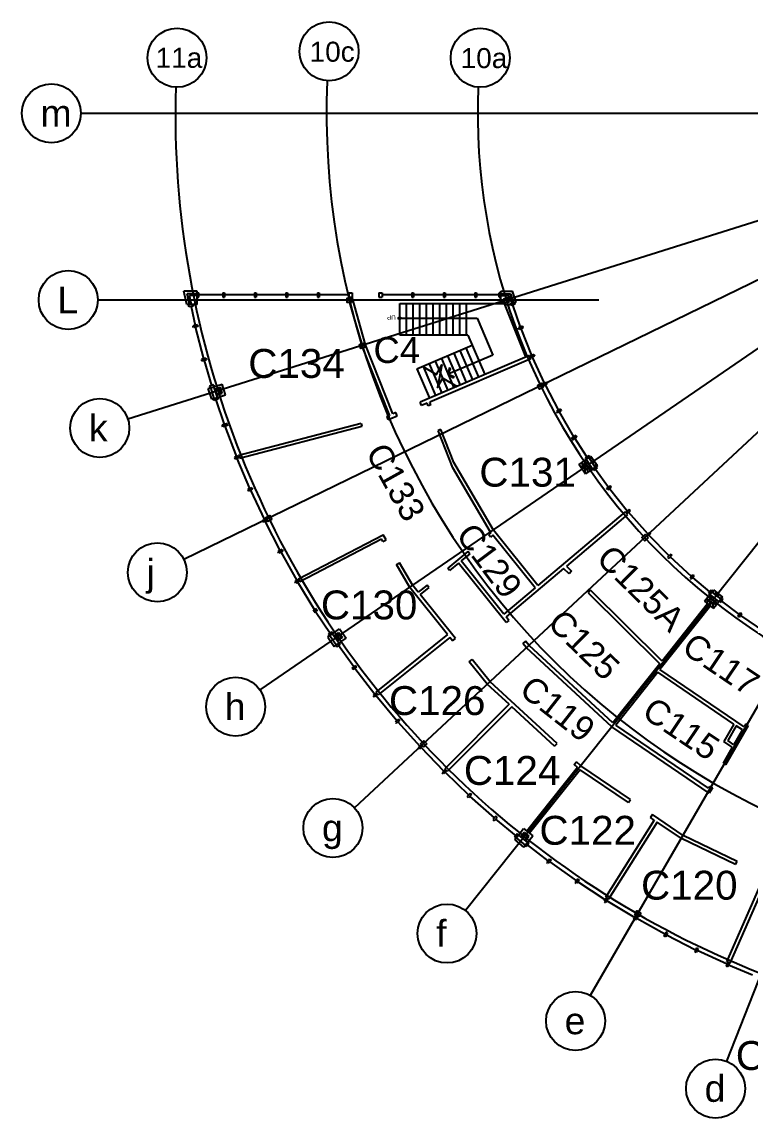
# Model space of a CAD drawing. Extents: x -222 to 8565, y -1562 to 5304.
# Drawn here: x -222 to 761, y 2196 to 3676 of the extents above; entities that cross this region are included whole.
import ezdxf

# ---------------------------------------------------------------- set-up
doc = ezdxf.new("R2010")
doc.units = 0
doc.header["$LTSCALE"] = 15
doc.header["$MEASUREMENT"] = 0
doc.layers.get('0').update_dxf_attribs({"linetype": 'CONTINUOUS'})
doc.layers.add('grid', color=251, linetype='CONTINUOUS')
doc.layers.add('room number', color=7, linetype='CONTINUOUS')
doc.layers.add('STAIR', color=251, linetype='CONTINUOUS', lineweight=25)
doc.layers.add('WALLS', color=7, linetype='CONTINUOUS', lineweight=25)
doc.styles.add('ROMAND', font='swiss.ttf')
doc.styles.get("Standard").update_dxf_attribs({"font": 'arial.ttf'})
doc.styles.add('style2', font='arial.ttf')

# ---------------------------------------------------------------- blocks, each defined once
blk = doc.blocks.new('*X7')
at = {"color": 0}
for p, q in [((1665, 1123.268543), (1665, 1128.890901)), ((1668.75, 1126.807933), (1668.75, 1131.280158)), ((1672.5, 1123.825048), (1672.5, 1128.297273)), ((1676.25, 1118.135076), (1676.25, 1125.314389)), ((1661.25, 1122.551473), (1661.25, 1124.176504)), ((1672.5, 1113.602819), (1672.5, 1119.043038))]:
    blk.add_line(p, q, dxfattribs=at)
blk = doc.blocks.new('*X8')
at = {"color": 0}
for p, q in [((1657.5, 1115.312128), (1657.5, 1119.462108)), ((1661.25, 1112.329243), (1661.25, 1116.801469)), ((1665, 1109.346359), (1665, 1113.818584)), ((1668.75, 1108.706284), (1668.75, 1110.835699))]:
    blk.add_line(p, q, dxfattribs=at)
blk = doc.blocks.new('*X9')
at = {"color": 0}
for p, q in [((1837.5, 944.262318), (1837.5, 948.50924)), ((1841.25, 942.789744), (1841.25, 948.969055)), ((1833.75, 941.685014), (1833.75, 945.931936)), ((1841.25, 932.278744), (1841.25, 936.525667)), ((1845, 934.856048), (1845, 943.512771)), ((1848.75, 937.433351), (1848.75, 938.056487))]:
    blk.add_line(p, q, dxfattribs=at)
blk = doc.blocks.new('*X10')
at = {"color": 0}
for p, q in [((1826.25, 936.366603), (1826.25, 940.777329)), ((1830, 930.91032), (1830, 937.08963)), ((1833.75, 927.124137), (1833.75, 931.633346))]:
    blk.add_line(p, q, dxfattribs=at)

msp = doc.modelspace()

# ---------------------------------------------------------------- linework, layer by layer
at = {"layer": 'grid'}
for p, q in [((-142, 3552.7), (1233.4, 3552.7)), ((1233.4, 3552.7), (-78.5, 3139.7)), ((1233.4, 3552.7), (-3, 2950.3)), ((1233.4, 3552.7), (99.6, 2774.2)), ((1233.4, 3552.7), (227.2, 2615.1)), ((1233.4, 3552.7), (376.8, 2476.7)), ((1233.4, 3552.7), (545.3, 2361.9)), ((1233.4, 3552.7), (728.9, 2273.2)), ((-119.3, 3300.7), (557, 3300.7))]:
    msp.add_line(p, q, dxfattribs=at)
for centre in [(192.9, 3636.2), (-12.3, 3627.6), (396.8, 3627.6), (-181.8, 3552.7), (-159.2, 3300.7), (-116.5, 3127.8), (-38.8, 2932.9), (66.8, 2751.6), (198, 2588), (352, 2445.5), (525.4, 2327.4), (714.3, 2236.2)]:
    msp.add_circle(centre, 39.8, dxfattribs=at)
for radius, start, end in [(1044, 177.599, 272.766), (1248, 178.3863, 271.8614), (840, 177.599, 272.766)]:
    msp.add_arc((1233.4, 3552.7), radius, start, end, dxfattribs=at)
at = {"layer": 'STAIR'}
for p, q in [((288.3, 3296.1), (429.6, 3296.1)), ((288.3, 3253.1), (288.3, 3296.1)), ((297.3, 3253.1), (297.3, 3296.1)), ((306.3, 3253.1), (306.3, 3296.1)), ((315.3, 3253.1), (315.3, 3296.1)), ((324.3, 3253.1), (324.3, 3296.1)), ((333.3, 3253.1), (333.3, 3296.1)), ((342.3, 3253.1), (342.3, 3296.1)), ((351.3, 3253.1), (351.3, 3296.1)), ((360.3, 3253.1), (360.3, 3296.1)), ((369.3, 3253.1), (369.3, 3296.1)), ((378.3, 3253.1), (378.3, 3296.1)), ((458.5, 3223.8), (429.6, 3296.1)), ((285, 3276.1), (392.7, 3276.1)), ((392.7, 3276.1), (414, 3226.4)), ((380, 3253.1), (288.3, 3253.1)), ((380, 3253.1), (402.8, 3199.9)), ((311.4, 3207.6), (385.9, 3239.5)), ((414, 3226.4), (353.6, 3200.5)), ((361, 3228.8), (377.9, 3189.3)), ((369.3, 3232.4), (386.2, 3192.8)), ((377.6, 3235.9), (394.5, 3196.4)), ((319.7, 3211.1), (336.6, 3171.6)), ((327.9, 3214.7), (344.9, 3175.1)), ((336.2, 3218.2), (353.1, 3178.7)), ((344.5, 3221.8), (361.4, 3182.2)), ((352.8, 3225.3), (369.7, 3185.8)), ((311.4, 3207.6), (328.3, 3168.1))]:
    msp.add_line(p, q, dxfattribs=at)
msp.add_lwpolyline([(319.3, 3211), (337.7, 3200.3), (345.1, 3213.1), (339.3, 3182.7), (346.5, 3195.2), (365.8, 3184.1)], dxfattribs=at)
for points in [[(353.6, 3200.5), (356.6, 3207.9), (354.9, 3208.6)], [(353.6, 3200.5), (361, 3197.5), (360.3, 3195.8)]]:
    msp.add_lwpolyline(points, close=True, dxfattribs=at)
msp.add_circle((288.3, 3276.1), 1.56, dxfattribs=at)
at = {"layer": 'WALLS'}
for p, q in [((15, 3312.6), (-3, 3312.6)), ((0.8, 3294.6), (-3, 3312.6)), ((15, 3309.1), (1.3, 3309.1)), ((4.4, 3294.6), (1.3, 3309.1)), ((15, 3306.6), (4.4, 3306.6)), ((7, 3294.6), (4.4, 3306.6)), ((15, 3294.6), (15, 3312.6)), ((15, 3310.4), (17.2, 3310.4)), ((15, 3304.4), (17.2, 3304.4)), ((17.2, 3304.4), (17.2, 3310.4)), ((49.7, 3307.4), (17.2, 3307.4)), ((49.7, 3310.4), (51.9, 3310.4)), ((49.7, 3310.4), (49.7, 3304.4)), ((49.7, 3304.4), (51.9, 3304.4)), ((51.9, 3310.4), (51.9, 3304.4)), ((92.1, 3307.4), (51.9, 3307.4)), ((92.1, 3310.4), (94.4, 3310.4)), ((92.1, 3310.4), (92.1, 3304.4)), ((92.1, 3304.4), (94.4, 3304.4)), ((94.4, 3310.4), (94.4, 3304.4)), ((134.6, 3307.4), (94.4, 3307.4)), ((134.6, 3310.4), (136.9, 3310.4)), ((134.6, 3310.4), (134.6, 3304.4)), ((134.6, 3304.4), (136.9, 3304.4)), ((136.9, 3310.4), (136.9, 3304.4)), ((177.1, 3307.4), (136.9, 3307.4)), ((177.1, 3310.4), (179.4, 3310.4)), ((177.1, 3310.4), (177.1, 3304.4)), ((177.1, 3304.4), (179.4, 3304.4)), ((179.4, 3310.4), (179.4, 3304.4)), ((219.6, 3307.4), (179.4, 3307.4)), ((219.6, 3310.4), (224, 3310.4)), ((219.6, 3310.4), (219.6, 3304.4)), ((219.6, 3304.4), (224, 3304.4)), ((219.6, 3304.4), (219.6, 3303.1)), ((223.3, 3303.1), (223.3, 3304.4)), ((242, 3240.2), (223.8, 3304.4)), ((224, 3310.4), (224, 3304.4)), ((260, 3310.4), (260, 3304.4)), ((260, 3310.4), (264.3, 3310.4)), ((260, 3304.4), (264.3, 3304.4)), ((264.3, 3310.4), (264.3, 3304.4)), ((304.6, 3307.4), (264.3, 3307.4)), ((304.6, 3310.4), (306.8, 3310.4)), ((304.6, 3310.4), (304.6, 3304.4)), ((304.6, 3304.4), (306.8, 3304.4)), ((306.8, 3310.4), (306.8, 3304.4)), ((347.1, 3307.4), (306.8, 3307.4)), ((347.1, 3310.4), (349.3, 3310.4)), ((347.1, 3310.4), (347.1, 3304.4)), ((347.1, 3304.4), (349.3, 3304.4)), ((349.3, 3310.4), (349.3, 3304.4)), ((389.5, 3307.4), (349.3, 3307.4)), ((389.5, 3310.4), (391.8, 3310.4)), ((389.5, 3310.4), (389.5, 3304.4)), ((389.5, 3304.4), (391.8, 3304.4)), ((391.8, 3310.4), (391.8, 3304.4)), ((422.4, 3307.4), (391.8, 3307.4)), ((422.4, 3310.4), (424.7, 3310.4)), ((422.4, 3304.4), (422.4, 3310.4)), ((422.4, 3304.4), (424.7, 3304.4)), ((424.7, 3312.6), (440.2, 3312.6)), ((424.7, 3299.4), (424.7, 3312.6)), ((424.7, 3309.1), (437.8, 3309.1)), ((424.7, 3306.6), (436, 3306.6)), ((436, 3306.6), (439.4, 3296)), ((437.8, 3309.1), (441.7, 3296.8)), ((445.2, 3298), (440.2, 3312.6)), ((15, 3294.6), (0.8, 3294.6)), ((3.9, 3291.2), (3.1, 3294.6)), ((9.8, 3292.4), (3.9, 3291.2)), ((6.8, 3291.8), (12.3, 3266.3)), ((9.8, 3292.4), (9.3, 3294.6)), ((237.3, 3238.7), (220.8, 3297.1)), ((432.6, 3293.6), (424.7, 3299.4)), ((432.6, 3293.6), (445.2, 3298)), ((438.1, 3293.1), (437.3, 3295.4)), ((443.8, 3295.1), (438.1, 3293.1)), ((451.3, 3264.1), (441, 3294.1)), ((443.8, 3295.1), (443.1, 3297.2)), ((15.2, 3267), (9.4, 3265.7)), ((9.6, 3264.6), (9.4, 3265.7)), ((9.9, 3263.5), (9.6, 3264.6)), ((15.8, 3264.8), (9.9, 3263.5)), ((23.8, 3221.3), (12.8, 3264.2)), ((15.2, 3267), (15.8, 3264.8)), ((454, 3265.1), (448.5, 3263)), ((449.2, 3260.9), (448.5, 3263)), ((454.8, 3263), (449.2, 3260.9)), ((466.5, 3225.8), (452, 3262)), ((454.8, 3263), (454.1, 3265.1)), ((274.9, 3144.3), (237.4, 3238.5)), ((279.1, 3147), (242, 3240.2)), ((463.2, 3225.8), (315.9, 3162.8)), ((464.1, 3223.5), (463.2, 3225.8)), ((469.2, 3226.9), (463.7, 3224.6)), ((469.2, 3226.9), (470.1, 3224.9)), ((26.7, 3222.1), (20.9, 3220.5)), ((21.2, 3219.4), (20.9, 3220.5)), ((21.5, 3218.3), (21.2, 3219.4)), ((27.3, 3219.9), (21.5, 3218.3)), ((24.4, 3219.1), (34.4, 3185.2)), ((26.7, 3222.1), (27.3, 3219.9)), ((465.2, 3221.3), (328.7, 3162.9)), ((455.1, 3222.3), (455.1, 3222.3)), ((465.2, 3221.3), (464.1, 3223.5)), ((470.1, 3224.9), (464.6, 3222.5)), ((483.6, 3188.3), (467.4, 3223.7)), ((29.9, 3181.4), (48.5, 3187.2)), ((34.5, 3166.6), (29.9, 3181.4)), ((37.2, 3186.1), (31.5, 3184.4)), ((31.5, 3184.4), (32.2, 3182.1)), ((37.9, 3167.6), (33.2, 3182.4)), ((37.2, 3186.1), (37.9, 3183.9)), ((42.2, 3169), (37.5, 3183.8)), ((38.6, 3180.4), (46.2, 3182.8)), ((48.7, 3174.7), (46.2, 3182.8)), ((53.1, 3172.5), (48.5, 3187.2)), ((486.2, 3189.5), (480.9, 3186.9)), ((481.4, 3185.9), (480.9, 3186.9)), ((481.4, 3185.9), (481.9, 3184.9)), ((487.3, 3187.5), (481.9, 3184.9)), ((484.6, 3186.2), (502.5, 3151.6)), ((486.2, 3189.5), (487.3, 3187.5)), ((34.5, 3166.6), (53.1, 3172.5)), ((37.6, 3165.1), (36.9, 3167.3)), ((43.3, 3167), (37.6, 3165.1)), ((41.1, 3172.3), (48.7, 3174.7)), ((42.5, 3169.1), (43.3, 3167)), ((51.7, 3132.5), (40.4, 3166)), ((317.7, 3158.2), (315.9, 3162.8)), ((325.1, 3161.4), (317.7, 3158.2)), ((326.5, 3157.8), (325.1, 3161.4)), ((330.2, 3159.2), (326.5, 3157.8)), ((330.2, 3159.2), (328.7, 3162.9)), ((505.1, 3153.1), (499.9, 3150.2)), ((505.1, 3153.1), (506.2, 3151.1)), ((271, 3143.3), (274.9, 3144.3)), ((271, 3143.3), (272.1, 3139.4)), ((272.1, 3139.4), (276.4, 3140.6)), ((276.4, 3140.6), (284.6, 3144.1)), ((282.8, 3148.6), (279.1, 3147)), ((284.6, 3144.1), (282.8, 3148.6)), ((499.9, 3150.2), (500.9, 3148.2)), ((506.2, 3151.1), (500.9, 3148.2)), ((523.2, 3116), (503.6, 3149.7)), ((54.5, 3133.5), (48.8, 3131.5)), ((49.6, 3129.4), (48.8, 3131.5)), ((55.2, 3131.4), (49.6, 3129.4)), ((52.4, 3130.4), (68.1, 3089)), ((54.1, 3134.8), (54.9, 3132.5)), ((54.9, 3132.5), (55.7, 3130.2)), ((71, 3091.1), (236.2, 3134.2)), ((72, 3087.2), (237.2, 3130.3)), ((236.2, 3134.2), (237.2, 3130.3)), ((343.6, 3125.8), (339.9, 3124.3)), ((359.9, 3074.1), (339.9, 3124.3)), ((361.3, 3081.4), (343.6, 3125.8)), ((520, 3115.6), (522.5, 3111.3)), ((525.8, 3117.6), (520.7, 3114.4)), ((526.9, 3115.6), (521.8, 3112.5)), ((540.8, 3088.9), (524.4, 3114.1)), ((525.8, 3117.6), (526.9, 3115.6)), ((70.8, 3090.1), (65.2, 3087.9)), ((65.2, 3087.9), (66.1, 3085.8)), ((71.7, 3088), (66.1, 3085.8)), ((86.1, 3046.1), (68.9, 3086.9)), ((71.7, 3088), (70.8, 3090.1)), ((71, 3091.1), (72, 3087.2)), ((414.6, 2990), (361.3, 3081.4)), ((530.2, 3078.8), (546.2, 3089.8)), ((530.2, 3078.8), (538.9, 3066)), ((535, 3077.9), (541.6, 3082.4)), ((535, 3077.9), (539.8, 3070.9)), ((543.3, 3090.6), (538.3, 3087.3)), ((538.3, 3087.3), (539.6, 3085.3)), ((539.6, 3085.3), (548.4, 3072.5)), ((543.3, 3090.6), (544.6, 3088.7)), ((543.4, 3087.9), (552.1, 3075.1)), ((546.2, 3089.8), (555, 3077.1)), ((410.6, 2987.2), (359.9, 3074.1)), ((555, 3077.1), (538.9, 3066)), ((546.4, 3075.4), (539.8, 3070.9)), ((549.8, 3070.6), (548.4, 3072.5)), ((554.6, 3074.1), (549.8, 3070.6)), ((552.2, 3072.3), (569.8, 3048)), ((554.6, 3074.1), (553.4, 3075.9)), ((572.2, 3049.8), (567.4, 3046.2)), ((573.6, 3048), (572.2, 3049.8)), ((88.8, 3047.3), (83.3, 3044.9)), ((83.3, 3044.9), (84.2, 3042.8)), ((89.7, 3045.3), (84.2, 3042.8)), ((87, 3044.1), (105.6, 3003.9)), ((88.8, 3047.3), (89.7, 3045.3)), ((568.8, 3044.4), (567.4, 3046.2)), ((573.6, 3048), (568.8, 3044.4)), ((571.2, 3046.2), (595.6, 3015.8)), ((108.3, 3005.2), (102.9, 3002.6)), ((592.5, 3014.9), (474.5, 2915.3)), ((595.6, 3011.2), (513.1, 2941.5)), ((594, 3013), (592.5, 3014.9)), ((597.8, 3017.7), (593.3, 3013.9)), ((595.6, 3011.2), (594, 3013)), ((599.3, 3016), (594.7, 3012.2)), ((622.9, 2984.9), (597, 3014.1)), ((599.3, 3016), (597.8, 3017.7)), ((102.9, 3002.6), (103.9, 3000.6)), ((109.3, 3003.2), (103.9, 3000.6)), ((126.8, 2962.5), (106.6, 3001.9)), ((474.5, 2915.3), (414.6, 2990)), ((151.6, 2924.1), (265.8, 2983.8)), ((153.5, 2920.6), (263.5, 2978.1)), ((265.5, 2974.6), (263.5, 2978.1)), ((265.5, 2974.6), (269.7, 2977.1)), ((269.7, 2977.1), (265.8, 2983.8)), ((411.3, 2986.3), (408.2, 2983.8)), ((410.7, 2980.7), (408.2, 2983.8)), ((411.3, 2986.3), (410.6, 2987.2)), ((413.8, 2983.2), (410.7, 2980.7)), ((470.8, 2912.2), (413.8, 2983.2)), ((625.1, 2987), (620.7, 2982.9)), ((621.5, 2982.1), (620.7, 2982.9)), ((621.5, 2982.1), (622.2, 2981.3)), ((626.6, 2985.3), (622.2, 2981.3)), ((624.4, 2983.3), (651.7, 2955.5)), ((625.8, 2986.2), (625.1, 2987)), ((625.8, 2986.2), (626.6, 2985.3)), ((129.4, 2963.9), (124.1, 2961)), ((125.2, 2959.1), (124.1, 2961)), ((130.5, 2961.9), (125.2, 2959.1)), ((127.8, 2960.5), (149.4, 2921.8)), ((129.4, 2963.9), (130.5, 2961.9)), ((380.3, 2961), (353, 2938.6)), ((382.8, 2957.9), (380.3, 2961)), ((283.6, 2943.5), (287.9, 2946)), ((305.8, 2915.2), (287.9, 2946)), ((367.5, 2945.3), (355.5, 2935.5)), ((431.8, 2865.2), (367.5, 2945.3)), ((382.8, 2957.9), (371.2, 2948.4)), ((428.8, 2876.7), (371.2, 2948.4)), ((653.8, 2957.6), (649.6, 2953.3)), ((649.6, 2953.3), (651.2, 2951.7)), ((655.4, 2956), (651.2, 2951.7)), ((682, 2927.4), (653.3, 2953.9)), ((653.8, 2957.6), (655.4, 2956)), ((301.8, 2912.4), (283.6, 2943.5)), ((355.5, 2935.5), (353, 2938.6)), ((509.3, 2938.3), (431.8, 2872.9)), ((516.7, 2930.8), (509.3, 2938.3)), ((513.1, 2941.5), (520.1, 2934.5)), ((520.1, 2934.5), (516.7, 2930.8)), ((152, 2923.4), (146.8, 2920.3)), ((147.4, 2919.3), (146.8, 2920.3)), ((147.9, 2918.4), (147.4, 2919.3)), ((153.1, 2921.4), (147.9, 2918.4)), ((173.5, 2882.1), (150.5, 2919.9)), ((151.6, 2924.1), (153.5, 2920.6)), ((313.1, 2906.1), (305.8, 2915.2)), ((325.1, 2915.8), (313.1, 2906.1)), ((327.6, 2912.7), (325.1, 2915.8)), ((683.9, 2929.7), (679.9, 2925.1)), ((679.9, 2925.1), (681.6, 2923.6)), ((685.6, 2928.2), (681.6, 2923.6)), ((706.7, 2906.7), (683.6, 2926)), ((683.9, 2929.7), (684.8, 2928.9)), ((685.6, 2928.2), (684.8, 2928.9)), ((352.7, 2849), (301.8, 2912.4)), ((327.6, 2912.7), (315.6, 2903)), ((363.3, 2843.6), (315.6, 2903)), ((470.8, 2912.2), (428.8, 2876.7)), ((545.7, 2909.1), (542.3, 2905.4)), ((542.3, 2905.4), (639, 2809.3)), ((642.1, 2813.3), (545.7, 2909.1)), ((699.5, 2893.9), (711.6, 2909.2)), ((704.4, 2894.5), (709.4, 2900.7)), ((708.6, 2909), (704.7, 2904.4)), ((704.7, 2904.4), (706.5, 2902.8)), ((706.6, 2902.9), (718.8, 2893.2)), ((708.6, 2909), (710.2, 2907.5)), ((709.4, 2906.4), (721.6, 2896.8)), ((711.6, 2909.2), (723.7, 2899.5)), ((707.4, 2887.6), (639.3, 2802)), ((703.6, 2890.6), (642.1, 2813.3)), ((699.5, 2893.9), (711.6, 2884.2)), ((704.4, 2894.5), (711, 2889.2)), ((716, 2895.4), (711, 2889.2)), ((723.7, 2899.5), (711.6, 2884.2)), ((724.2, 2896.5), (720.6, 2891.8)), ((722.4, 2897.9), (724.2, 2896.5)), ((722.4, 2894.1), (746.4, 2876)), ((176.1, 2883.7), (171, 2880.5)), ((177.3, 2881.8), (172.2, 2878.6)), ((174.7, 2880.2), (194.2, 2850.7)), ((435.6, 2868.2), (431.8, 2872.9)), ((748.1, 2878.5), (744.6, 2873.6)), ((746.5, 2872.3), (744.6, 2873.6)), ((750, 2877.2), (746.5, 2872.3)), ((748.1, 2878.5), (749, 2877.8)), ((748.2, 2874.7), (780.4, 2852.8)), ((750, 2877.2), (749, 2877.8)), ((191, 2845.7), (207.1, 2856.8)), ((207.1, 2856.8), (215.9, 2844)), ((435.6, 2868.2), (431.8, 2865.2)), ((191, 2845.7), (199.8, 2832.9)), ((196.7, 2852.3), (191.7, 2849)), ((191.7, 2849), (193, 2847.1)), ((193.9, 2847.7), (202.7, 2834.9)), ((198, 2850.5), (196.7, 2852.3)), ((197.6, 2850.2), (206.4, 2837.5)), ((199.6, 2847.4), (206.2, 2851.9)), ((199.8, 2832.9), (215.9, 2844)), ((204.4, 2840.4), (211, 2844.9)), ((206.2, 2851.9), (211, 2844.9)), ((352.7, 2849), (256, 2771.4)), ((355.8, 2845.2), (259.1, 2767.6)), ((359.5, 2840.5), (355.8, 2845.2)), ((359.5, 2840.5), (363.3, 2843.6)), ((201.8, 2834.3), (203.2, 2832.4)), ((208, 2835.9), (203.2, 2832.4)), ((226.2, 2805.4), (205.6, 2834.1)), ((208, 2835.9), (206.8, 2837.7)), ((458.1, 2840.2), (454.3, 2837.1)), ((459.3, 2830.9), (454.3, 2837.1)), ((462.9, 2834.2), (458.1, 2840.2)), ((574.5, 2724.4), (459.3, 2830.9)), ((575.8, 2729.9), (462.9, 2834.2)), ((382, 2812.4), (385.8, 2815.5)), ((406.7, 2781.8), (382, 2812.4)), ((410.2, 2785.1), (385.8, 2815.5)), ((228.6, 2807.2), (223.7, 2803.6)), ((223.7, 2803.6), (224.4, 2802.7)), ((224.4, 2802.7), (225.1, 2801.8)), ((229.9, 2805.4), (225.1, 2801.8)), ((227.5, 2803.6), (254.6, 2768.5)), ((228.6, 2807.2), (229.9, 2805.4)), ((639, 2809.3), (575.8, 2729.9)), ((636.3, 2798.1), (579.6, 2726.8)), ((738.9, 2728.3), (636.3, 2798.1)), ((752.9, 2724.6), (639.3, 2802)), ((435.7, 2754.9), (406.7, 2781.8)), ((500.4, 2701.8), (410.2, 2785.1)), ((256.9, 2770.4), (252.2, 2766.7)), ((258.3, 2768.7), (253.6, 2764.9)), ((256, 2771.4), (259.1, 2767.7)), ((252.2, 2766.7), (253.6, 2764.9)), ((284.3, 2732.8), (256, 2766.8)), ((435.7, 2754.9), (348.9, 2667.7)), ((439.3, 2751.6), (352.3, 2664.3)), ((497.1, 2698.2), (439.3, 2751.6)), ((286.6, 2734.8), (282, 2730.8)), ((282.8, 2730), (283.5, 2729.1)), ((288, 2733.1), (283.5, 2729.1)), ((285.8, 2731.1), (315.4, 2698.2)), ((286.6, 2734.8), (287.3, 2733.9)), ((287.3, 2733.9), (288, 2733.1)), ((705.8, 2635), (574.5, 2724.4)), ((705, 2641.5), (579.6, 2726.8)), ((738.9, 2728.3), (725.3, 2704.8)), ((758.5, 2726.4), (727.9, 2673.3)), ((742.2, 2726), (730.7, 2706.1)), ((750.5, 2720.4), (742.2, 2726)), ((755.1, 2728.4), (752.9, 2724.6)), ((758.5, 2726.4), (755.1, 2728.4)), ((750.5, 2720.4), (738.9, 2700.4)), ((317.7, 2700.4), (313.1, 2696.1)), ((314.7, 2694.5), (313.1, 2696.1)), ((319.3, 2698.7), (314.7, 2694.5)), ((347.7, 2664.7), (316.9, 2696.5)), ((497.1, 2698.2), (500.4, 2701.8)), ((736.9, 2696.9), (724.5, 2675.3)), ((736.9, 2696.9), (725.3, 2704.8)), ((738.9, 2700.4), (730.7, 2706.1)), ((349.8, 2666.8), (345.6, 2662.6)), ((351.4, 2665.2), (347.2, 2661)), ((350.6, 2666), (348.9, 2667.8)), ((352.3, 2664.3), (350.6, 2666)), ((527.9, 2669.7), (459.6, 2583.8)), ((531.7, 2666.6), (463.4, 2580.8)), ((523.5, 2673.8), (526.8, 2677.3)), ((527.9, 2669.7), (523.5, 2673.8)), ((532.7, 2671.9), (526.8, 2677.3)), ((596.8, 2622.3), (531.7, 2666.6)), ((599.5, 2626.4), (532.7, 2671.9)), ((724.5, 2675.3), (727.9, 2673.3)), ((347.2, 2661), (345.6, 2662.6)), ((349.3, 2663.1), (381.2, 2632.5)), ((383.3, 2634.7), (379.2, 2630.3)), ((383.3, 2634.7), (384.9, 2633.1)), ((706.5, 2644.1), (705, 2641.5)), ((710, 2642.1), (705.8, 2635)), ((706.5, 2644.1), (710, 2642.1)), ((380, 2629.5), (379.2, 2630.3)), ((380.8, 2628.7), (380, 2629.5)), ((384.9, 2633.1), (380.8, 2628.7)), ((415.9, 2601.5), (382.9, 2630.9)), ((596.8, 2622.3), (599.5, 2626.4)), ((626.5, 2602.1), (629.3, 2606.1)), ((629.3, 2606.1), (626.5, 2602.1)), ((670.6, 2578), (629.3, 2606.1)), ((417.9, 2603.8), (414, 2599.2)), ((414, 2599.2), (415.7, 2597.8)), ((419.6, 2602.3), (415.7, 2597.8)), ((417.6, 2600), (444.9, 2577.5)), ((419.6, 2602.3), (417.9, 2603.8)), ((631.5, 2598.7), (566, 2494.3)), ((635.5, 2596), (570.1, 2491.8)), ((631.5, 2598.7), (626.5, 2602.1)), ((668.2, 2573.7), (635.5, 2596)), ((446.8, 2579.9), (443, 2575.2)), ((443, 2575.2), (444.8, 2573.8)), ((443.3, 2571.8), (455.4, 2587.1)), ((448.5, 2578.4), (446.8, 2579.9)), ((448.3, 2578.1), (460.4, 2568.5)), ((451, 2575.9), (456, 2582.2)), ((455.4, 2587.1), (467.6, 2577.5)), ((455.4, 2562.2), (467.6, 2577.5)), ((456, 2582.2), (462.6, 2576.9)), ((457.7, 2570.6), (462.6, 2576.9)), ((743.4, 2542.9), (670.6, 2578)), ((443.3, 2571.8), (455.4, 2562.2)), ((445.5, 2574.6), (457.6, 2564.9)), ((458.8, 2562.6), (456.9, 2564.1)), ((462.4, 2567.4), (458.8, 2562.6)), ((460.6, 2568.8), (462.4, 2567.4)), ((488.7, 2543.5), (460.6, 2565)), ((741.3, 2538.5), (668.2, 2573.7)), ((490.4, 2546), (486.9, 2541.1)), ((490.4, 2546), (491.3, 2545.3)), ((491.3, 2545.3), (492.3, 2544.6)), ((486.9, 2541.1), (487.8, 2540.4)), ((492.3, 2544.6), (488.7, 2539.8)), ((490.5, 2542.2), (526.6, 2516.6)), ((741.3, 2538.5), (743.4, 2542.9)), ((528.3, 2519.1), (524.9, 2514.1)), ((530.1, 2517.8), (526.8, 2512.9)), ((528.3, 2519.1), (529.2, 2518.4)), ((529.2, 2518.4), (530.1, 2517.8)), ((729.7, 2407.3), (779.1, 2520.2)), ((734.2, 2405.4), (783.5, 2518.1)), ((524.9, 2514.1), (525.8, 2513.5)), ((565.5, 2491.1), (528.5, 2515.4)), ((567.1, 2493.7), (563.9, 2488.6)), ((563.9, 2488.6), (564.9, 2488)), ((564.9, 2488), (565.8, 2487.4)), ((569, 2492.5), (565.8, 2487.4)), ((566, 2494.4), (568, 2493)), ((567.4, 2489.9), (605.3, 2467.1)), ((568, 2493), (570.1, 2491.8)), ((606.8, 2469.7), (603.8, 2464.5)), ((603.8, 2464.5), (604.8, 2463.9)), ((605.8, 2463.4), (604.8, 2463.9)), ((608.8, 2468.6), (605.8, 2463.4)), ((646, 2444.5), (607.3, 2466)), ((647.4, 2447.2), (644.6, 2441.9)), ((646.6, 2440.8), (644.6, 2441.9)), ((649.4, 2446.1), (646.6, 2440.8)), ((648.4, 2446.7), (647.4, 2447.2)), ((648, 2443.5), (687.5, 2423.5)), ((649.4, 2446.1), (648.4, 2446.7)), ((688.8, 2426.2), (686.2, 2420.8)), ((688.2, 2419.8), (686.2, 2420.8)), ((690.8, 2425.3), (688.2, 2419.8)), ((688.8, 2426.2), (690.8, 2425.3)), ((729.8, 2404.1), (689.5, 2422.5)), ((731, 2406.8), (728.6, 2401.3)), ((729.6, 2400.8), (728.6, 2401.3)), ((730.6, 2400.4), (729.6, 2400.8)), ((732, 2406.3), (729.8, 2407.4)), ((733, 2405.9), (730.6, 2400.4)), ((731.8, 2403.2), (764.4, 2389.6)), ((734.2, 2405.4), (732, 2406.3))]:
    msp.add_line(p, q, dxfattribs=at)
for points in [[(223.3, 3297.1), (217.3, 3297.1), (217.3, 3303.1), (223.3, 3303.1)], [(436.1, 3298.2), (430.3, 3296.4), (428.5, 3302.1), (434.3, 3303.9)], [(241.5, 3236.8), (235.8, 3235), (234, 3240.7), (239.7, 3242.5)], [(482.4, 3183.1), (477, 3180.5), (474.4, 3185.9), (479.8, 3188.5)], [(46.9, 3175.5), (41.2, 3173.7), (39.4, 3179.4), (45.1, 3181.2)], [(545.3, 3076.2), (540.4, 3072.8), (537, 3077.7), (541.9, 3081.1)], [(115.7, 3004.3), (110.3, 3001.6), (107.7, 3007), (113.1, 3009.6)], [(623.3, 2979.7), (618.9, 2975.6), (614.8, 2980), (619.2, 2984.1)], [(714.7, 2895.8), (711, 2891.1), (706.3, 2894.8), (710, 2899.5)], [(209.1, 2845.1), (204.1, 2841.7), (200.7, 2846.6), (205.7, 2850)], [(324.9, 2701.4), (320.5, 2697.3), (316.4, 2701.7), (320.8, 2705.8)], [(460.7, 2576.5), (457, 2571.8), (452.3, 2575.5), (456, 2580.2)], [(613.5, 2473), (610.5, 2467.8), (605.3, 2470.8), (608.3, 2476)]]:
    msp.add_lwpolyline(points, close=True, dxfattribs=at)

# ---------------------------------------------------------------- block references
at = {"layer": 'WALLS', "rotation": 180}
for name in ['*X9', '*X10', '*X7', '*X8']:
    msp.add_blockref(name, (2379.2, 4016.4), dxfattribs=at)

# ---------------------------------------------------------------- texts
at = {"layer": 'grid', "style": 'style2'}
for s, height, p in [('11a', 27, (-41.2, 3614.1)), ('10c', 27, (166.6, 3622.3)), ('10a', 27, (370.4, 3613.7)), ('m', 36, (-196.5, 3534.8)), ('L', 36, (-173.8, 3282.8)), ('k', 36, (-131.2, 3109.9)), ('j', 36, (-53.5, 2915)), ('h', 36, (52.1, 2733.7)), ('g', 36, (183.3, 2570.1)), ('f', 36, (337.3, 2427.6)), ('e', 36, (510.7, 2309.5)), ('d', 36, (699.6, 2218.3))]:
    msp.add_text(s, height=height, dxfattribs=at).set_placement(p)
at = {"layer": 'room number', "lineweight": 0}
for s, height, p in [('C4', 35.1, (252.8, 3215.6)), ('C134', 39, (83.8, 3195.5)), ('C131', 39, (395.6, 3048.7)), ('C130', 39, (181.8, 2869.5)), ('C126', 39, (273.6, 2740.4)), ('C124', 39, (374.7, 2646.1)), ('C122', 39, (476.7, 2565.3)), ('C120', 39, (613.8, 2491.2)), ('C109A', 39, (741.6, 2261.3))]:
    msp.add_text(s, height=height, dxfattribs=at).set_placement(p)
for s, rotation, p in [('C133', 299.142, (241.4, 3095.2)), ('C129', 306.8339, (362.7, 2983.3)), ('C125A', 315.576, (551.6, 2949.4)), ('C125', 315.576, (485.8, 2862.4)), ('C117', 326.0233, (666.7, 2826.2)), ('C119', 321.874, (447.5, 2770.2)), ('C115', 326.0233, (613, 2739.3))]:
    msp.add_text(s, height=33.15, rotation=rotation, dxfattribs=at).set_placement(p)
at = {"layer": 'STAIR', "style": 'ROMAND'}
msp.add_text('UP', height=6, rotation=180, dxfattribs=at).set_placement((282.7, 3280.1))

doc.saveas('drawing.dxf')
